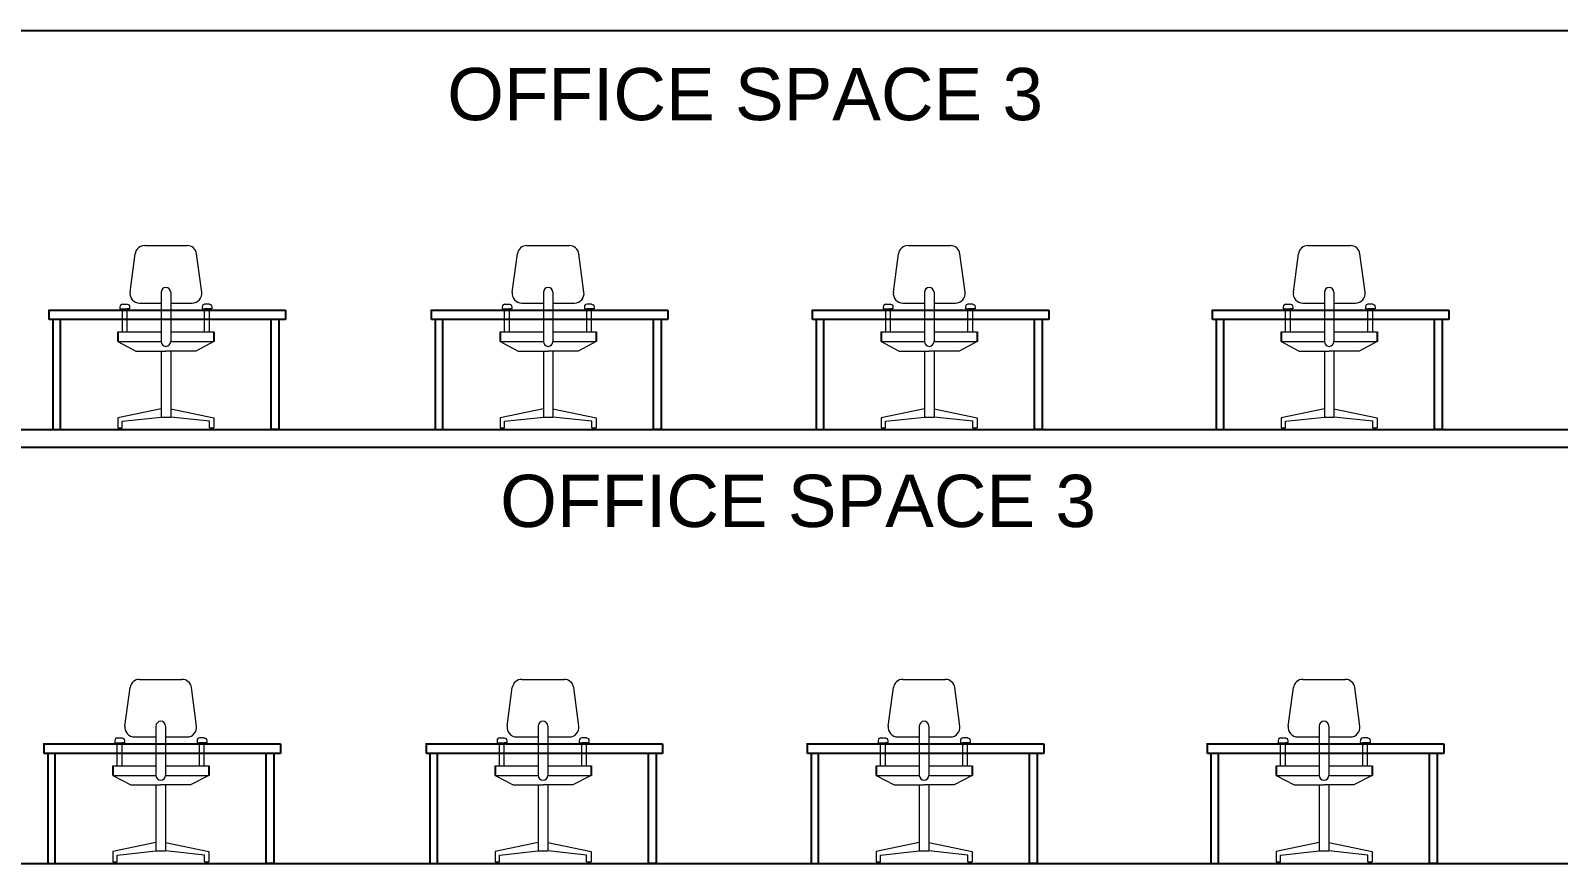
# Model space of a CAD drawing. Header units: millimetres. Extents: x 587797 to 2274247, y 1711 to 439204.
# Drawn here: x 929903 to 943112, y 285273 to 292473 of the extents above; entities that cross this region are included whole.
import ezdxf

# ---------------------------------------------------------------- set-up
doc = ezdxf.new("R2010")
doc.units = ezdxf.units.MM
doc.layers.add('finiture', color=7, linetype='Continuous', lineweight=20)
doc.styles.get("Standard").update_dxf_attribs({"font": 'arial.ttf'})

msp = doc.modelspace()

# ---------------------------------------------------------------- linework, layer by layer
for p, q in [((920785.96, 292472.571, 1025.827), (954555.96, 292472.571, 1025.827)), ((930110.284, 292472.571, 1025.827), (942723.724, 292472.571, 1025.827)), ((930057.139, 290055.093, 1025.827), (932106.827, 290055.093, 1025.827)), ((930064.609, 289973.338, 1025.827), (930064.609, 290055.093, 1025.827)), ((932106.827, 289973.338, 1025.827), (930064.609, 289973.338, 1025.827)), ((930094.936, 289973.338, 1025.827), (930094.936, 289022.571, 1025.827)), ((930160.921, 289022.571, 1025.827), (930160.921, 289973.338, 1025.827)), ((931983.987, 289022.571, 1025.827), (931983.987, 289973.338, 1025.827)), ((932049.972, 289973.338, 1025.827), (932049.972, 289022.571, 1025.827)), ((932106.827, 290055.093, 1025.827), (932106.827, 289973.338, 1025.827)), ((933362.006, 290055.093, 1025.827), (935411.694, 290055.093, 1025.827)), ((933369.476, 289973.338, 1025.827), (933369.476, 290055.093, 1025.827)), ((935411.694, 289973.338, 1025.827), (933369.476, 289973.338, 1025.827)), ((933399.803, 289973.338, 1025.827), (933399.803, 289022.571, 1025.827)), ((933465.788, 289022.571, 1025.827), (933465.788, 289973.338, 1025.827)), ((935288.854, 289022.571, 1025.827), (935288.854, 289973.338, 1025.827)), ((935354.839, 289973.338, 1025.827), (935354.839, 289022.571, 1025.827)), ((935411.694, 290055.093, 1025.827), (935411.694, 289973.338, 1025.827)), ((936656.617, 290055.093, 1025.827), (938706.305, 290055.093, 1025.827)), ((936664.087, 289973.338, 1025.827), (936664.087, 290055.093, 1025.827)), ((938706.305, 289973.338, 1025.827), (936664.087, 289973.338, 1025.827)), ((936694.414, 289973.338, 1025.827), (936694.414, 289022.571, 1025.827)), ((936760.399, 289022.571, 1025.827), (936760.399, 289973.338, 1025.827)), ((938583.465, 289022.571, 1025.827), (938583.465, 289973.338, 1025.827)), ((938649.45, 289973.338, 1025.827), (938649.45, 289022.571, 1025.827)), ((938706.305, 290055.093, 1025.827), (938706.305, 289973.338, 1025.827)), ((940114.482, 290055.093, 1025.827), (942164.171, 290055.093, 1025.827)), ((940121.952, 289973.338, 1025.827), (940121.952, 290055.093, 1025.827)), ((942164.171, 289973.338, 1025.827), (940121.952, 289973.338, 1025.827)), ((940152.28, 289973.338, 1025.827), (940152.28, 289022.571, 1025.827)), ((940218.265, 289022.571, 1025.827), (940218.265, 289973.338, 1025.827)), ((942041.33, 289022.571, 1025.827), (942041.33, 289973.338, 1025.827)), ((942107.316, 289973.338, 1025.827), (942107.316, 289022.571, 1025.827)), ((942164.171, 290055.093, 1025.827), (942164.171, 289973.338, 1025.827)), ((930657.453, 289867.098, 442.155), (930657.453, 289784.097, 442.155)), ((931487.455, 289867.098, 442.155), (931487.455, 289784.097, 442.155)), ((933962.32, 289867.098, 442.155), (933962.32, 289784.097, 442.155)), ((934792.322, 289867.098, 442.155), (934792.322, 289784.097, 442.155)), ((937256.931, 289867.098, 442.155), (937256.931, 289784.097, 442.155)), ((938086.933, 289867.098, 442.155), (938086.933, 289784.097, 442.155)), ((940714.797, 289867.098, 442.155), (940714.797, 289784.097, 442.155)), ((941544.798, 289867.098, 442.155), (941544.798, 289784.097, 442.155)), ((920785.96, 289022.571, 1025.827), (954555.96, 289022.571, 1025.827)), ((930094.936, 289022.571, 1025.827), (930094.936, 289022.571, 1025.827)), ((930094.936, 289022.571, 1025.827), (930160.921, 289022.571, 1025.827)), ((930160.921, 289022.571, 1025.827), (942858.376, 289022.571, 1025.827)), ((932049.972, 289022.571, 1025.827), (931983.987, 289022.571, 1025.827)), ((932049.972, 289022.571, 1025.827), (932049.972, 289022.571, 1025.827)), ((933399.803, 289022.571, 1025.827), (933399.803, 289022.571, 1025.827)), ((933399.803, 289022.571, 1025.827), (933465.788, 289022.571, 1025.827)), ((935354.839, 289022.571, 1025.827), (935288.854, 289022.571, 1025.827)), ((935354.839, 289022.571, 1025.827), (935354.839, 289022.571, 1025.827)), ((936694.414, 289022.571, 1025.827), (936694.414, 289022.571, 1025.827)), ((936694.414, 289022.571, 1025.827), (936760.399, 289022.571, 1025.827)), ((938649.45, 289022.571, 1025.827), (938583.465, 289022.571, 1025.827)), ((938649.45, 289022.571, 1025.827), (938649.45, 289022.571, 1025.827)), ((940152.28, 289022.571, 1025.827), (940152.28, 289022.571, 1025.827)), ((940152.28, 289022.571, 1025.827), (940218.265, 289022.571, 1025.827)), ((942107.316, 289022.571, 1025.827), (942041.33, 289022.571, 1025.827)), ((942107.316, 289022.571, 1025.827), (942107.316, 289022.571, 1025.827)), ((920785.96, 288872.571, 1025.827), (954555.96, 288872.571, 1025.827)), ((930244.936, 288872.571, 1025.827), (942858.376, 288872.571, 1025.827)), ((930012.838, 286305.093, 1025.827), (932062.527, 286305.093, 1025.827)), ((930020.308, 286223.338, 1025.827), (930020.308, 286305.093, 1025.827)), ((932062.527, 286305.093, 1025.827), (932062.527, 286223.338, 1025.827)), ((933317.705, 286305.093, 1025.827), (935367.394, 286305.093, 1025.827)), ((933325.175, 286223.338, 1025.827), (933325.175, 286305.093, 1025.827)), ((935367.394, 286305.093, 1025.827), (935367.394, 286223.338, 1025.827)), ((936612.317, 286305.093, 1025.827), (938662.005, 286305.093, 1025.827)), ((936619.787, 286223.338, 1025.827), (936619.787, 286305.093, 1025.827)), ((938662.005, 286305.093, 1025.827), (938662.005, 286223.338, 1025.827)), ((940070.182, 286305.093, 1025.827), (942119.87, 286305.093, 1025.827)), ((940077.652, 286223.338, 1025.827), (940077.652, 286305.093, 1025.827)), ((942119.87, 286305.093, 1025.827), (942119.87, 286223.338, 1025.827)), ((932062.527, 286223.338, 1025.827), (930020.308, 286223.338, 1025.827)), ((930050.636, 286223.338, 1025.827), (930050.636, 285272.571, 1025.827)), ((930116.621, 285272.571, 1025.827), (930116.621, 286223.338, 1025.827)), ((930613.153, 286117.098, 442.155), (930613.153, 286034.097, 442.155)), ((931443.154, 286117.098, 442.155), (931443.154, 286034.097, 442.155)), ((931939.686, 285272.571, 1025.827), (931939.686, 286223.338, 1025.827)), ((932005.672, 286223.338, 1025.827), (932005.672, 285272.571, 1025.827)), ((935367.394, 286223.338, 1025.827), (933325.175, 286223.338, 1025.827)), ((933355.503, 286223.338, 1025.827), (933355.503, 285272.571, 1025.827)), ((933421.488, 285272.571, 1025.827), (933421.488, 286223.338, 1025.827)), ((933918.02, 286117.098, 442.155), (933918.02, 286034.097, 442.155)), ((934748.021, 286117.098, 442.155), (934748.021, 286034.097, 442.155)), ((935244.553, 285272.571, 1025.827), (935244.553, 286223.338, 1025.827)), ((935310.539, 286223.338, 1025.827), (935310.539, 285272.571, 1025.827)), ((938662.005, 286223.338, 1025.827), (936619.787, 286223.338, 1025.827)), ((936650.114, 286223.338, 1025.827), (936650.114, 285272.571, 1025.827)), ((936716.099, 285272.571, 1025.827), (936716.099, 286223.338, 1025.827)), ((937212.631, 286117.098, 442.155), (937212.631, 286034.097, 442.155)), ((938042.632, 286117.098, 442.155), (938042.632, 286034.097, 442.155)), ((938539.165, 285272.571, 1025.827), (938539.165, 286223.338, 1025.827)), ((938605.15, 286223.338, 1025.827), (938605.15, 285272.571, 1025.827)), ((942119.87, 286223.338, 1025.827), (940077.652, 286223.338, 1025.827)), ((940107.979, 286223.338, 1025.827), (940107.979, 285272.571, 1025.827)), ((940173.964, 285272.571, 1025.827), (940173.964, 286223.338, 1025.827)), ((940670.497, 286117.098, 442.155), (940670.497, 286034.097, 442.155)), ((941500.498, 286117.098, 442.155), (941500.498, 286034.097, 442.155)), ((941997.03, 285272.571, 1025.827), (941997.03, 286223.338, 1025.827)), ((942063.015, 286223.338, 1025.827), (942063.015, 285272.571, 1025.827)), ((920785.96, 285272.571, 1025.827), (954785.96, 285272.571, 1025.827)), ((930050.636, 285272.571, 1025.827), (930050.636, 285272.571, 1025.827)), ((930050.636, 285272.571, 1025.827), (930116.621, 285272.571, 1025.827)), ((930116.621, 285272.571, 1025.827), (942814.076, 285272.571, 1025.827)), ((932005.672, 285272.571, 1025.827), (931939.686, 285272.571, 1025.827)), ((932005.672, 285272.571, 1025.827), (932005.672, 285272.571, 1025.827)), ((933355.503, 285272.571, 1025.827), (933355.503, 285272.571, 1025.827)), ((933355.503, 285272.571, 1025.827), (933421.488, 285272.571, 1025.827)), ((935310.539, 285272.571, 1025.827), (935244.553, 285272.571, 1025.827)), ((935310.539, 285272.571, 1025.827), (935310.539, 285272.571, 1025.827)), ((936650.114, 285272.571, 1025.827), (936650.114, 285272.571, 1025.827)), ((936650.114, 285272.571, 1025.827), (936716.099, 285272.571, 1025.827)), ((938605.15, 285272.571, 1025.827), (938539.165, 285272.571, 1025.827)), ((938605.15, 285272.571, 1025.827), (938605.15, 285272.571, 1025.827)), ((940107.979, 285272.571, 1025.827), (940107.979, 285272.571, 1025.827)), ((940107.979, 285272.571, 1025.827), (940173.964, 285272.571, 1025.827)), ((942063.015, 285272.571, 1025.827), (941997.03, 285272.571, 1025.827)), ((942063.015, 285272.571, 1025.827), (942063.015, 285272.571, 1025.827))]:
    msp.add_line(p, q)
at = {"layer": 'finiture', "linetype": 'Continuous'}
for p, q in [((930889.188, 290614.099, 442.155), (931255.719, 290614.099, 442.155)), ((934194.056, 290614.099, 442.155), (934560.586, 290614.099, 442.155)), ((937488.667, 290614.099, 442.155), (937855.197, 290614.099, 442.155)), ((940946.532, 290614.099, 442.155), (941313.063, 290614.099, 442.155)), ((930762.563, 290210.09, 442.155), (930806.919, 290542.09, 442.155)), ((931382.345, 290210.09, 442.155), (931337.988, 290542.09, 442.155)), ((934067.43, 290210.09, 442.155), (934111.786, 290542.09, 442.155)), ((934687.212, 290210.09, 442.155), (934642.855, 290542.09, 442.155)), ((937362.041, 290210.09, 442.155), (937406.398, 290542.09, 442.155)), ((937981.823, 290210.09, 442.155), (937937.467, 290542.09, 442.155)), ((940819.907, 290210.09, 442.155), (940864.263, 290542.09, 442.155)), ((941439.689, 290210.09, 442.155), (941395.332, 290542.09, 442.155)), ((931030.954, 290210.09, 442.155), (931030.954, 289784.097, 442.155)), ((931113.954, 290210.09, 442.155), (931113.954, 289784.097, 442.155)), ((934335.821, 290210.09, 442.155), (934335.821, 289784.097, 442.155)), ((934418.821, 290210.09, 442.155), (934418.821, 289784.097, 442.155)), ((937630.432, 290210.09, 442.155), (937630.432, 289784.097, 442.155)), ((937713.432, 290210.09, 442.155), (937713.432, 289784.097, 442.155)), ((941088.298, 290210.09, 442.155), (941088.298, 289784.097, 442.155)), ((941171.298, 290210.09, 442.155), (941171.298, 289784.097, 442.155)), ((930696.21, 290107.339, 442.155), (930737.71, 290107.339, 442.155)), ((930844.832, 290116.098, 442.155), (931030.954, 290116.098, 442.155)), ((931113.954, 290116.098, 442.155), (931300.076, 290116.098, 442.155)), ((931448.698, 290107.339, 442.155), (931407.198, 290107.339, 442.155)), ((934001.077, 290107.339, 442.155), (934042.577, 290107.339, 442.155)), ((934149.699, 290116.098, 442.155), (934335.821, 290116.098, 442.155)), ((934418.821, 290116.098, 442.155), (934604.943, 290116.098, 442.155)), ((934753.565, 290107.339, 442.155), (934712.065, 290107.339, 442.155)), ((937295.688, 290107.339, 442.155), (937337.188, 290107.339, 442.155)), ((937444.31, 290116.098, 442.155), (937630.432, 290116.098, 442.155)), ((937713.432, 290116.098, 442.155), (937899.554, 290116.098, 442.155)), ((938048.176, 290107.339, 442.155), (938006.676, 290107.339, 442.155)), ((940753.553, 290107.339, 442.155), (940795.053, 290107.339, 442.155)), ((940902.176, 290116.098, 442.155), (941088.298, 290116.098, 442.155)), ((941171.298, 290116.098, 442.155), (941357.419, 290116.098, 442.155)), ((941506.042, 290107.339, 442.155), (941464.542, 290107.339, 442.155)), ((930675.233, 290065.838, 442.155), (930737.71, 290065.838, 442.155)), ((930696.21, 289867.098, 442.155), (930696.21, 290065.838, 442.155)), ((930737.71, 289867.098, 442.155), (930737.71, 290065.838, 442.155)), ((930758.687, 290065.838, 442.155), (930737.71, 290065.838, 442.155)), ((931386.221, 290065.838, 442.155), (931407.198, 290065.838, 442.155)), ((931469.675, 290065.838, 442.155), (931407.198, 290065.838, 442.155)), ((931407.198, 289867.098, 442.155), (931407.198, 290065.838, 442.155)), ((931448.698, 289867.098, 442.155), (931448.698, 290065.838, 442.155)), ((933980.1, 290065.838, 442.155), (934042.577, 290065.838, 442.155)), ((934001.077, 289867.098, 442.155), (934001.077, 290065.838, 442.155)), ((934042.577, 289867.098, 442.155), (934042.577, 290065.838, 442.155)), ((934063.554, 290065.838, 442.155), (934042.577, 290065.838, 442.155)), ((934691.088, 290065.838, 442.155), (934712.065, 290065.838, 442.155)), ((934774.542, 290065.838, 442.155), (934712.065, 290065.838, 442.155)), ((934712.065, 289867.098, 442.155), (934712.065, 290065.838, 442.155)), ((934753.565, 289867.098, 442.155), (934753.565, 290065.838, 442.155)), ((937274.711, 290065.838, 442.155), (937337.188, 290065.838, 442.155)), ((937295.688, 289867.098, 442.155), (937295.688, 290065.838, 442.155)), ((937337.188, 289867.098, 442.155), (937337.188, 290065.838, 442.155)), ((937358.165, 290065.838, 442.155), (937337.188, 290065.838, 442.155)), ((937985.699, 290065.838, 442.155), (938006.676, 290065.838, 442.155)), ((938069.153, 290065.838, 442.155), (938006.676, 290065.838, 442.155)), ((938006.676, 289867.098, 442.155), (938006.676, 290065.838, 442.155)), ((938048.176, 289867.098, 442.155), (938048.176, 290065.838, 442.155)), ((940732.577, 290065.838, 442.155), (940795.053, 290065.838, 442.155)), ((940753.553, 289867.098, 442.155), (940753.553, 290065.838, 442.155)), ((940795.053, 289867.098, 442.155), (940795.053, 290065.838, 442.155)), ((940816.03, 290065.838, 442.155), (940795.053, 290065.838, 442.155)), ((941443.565, 290065.838, 442.155), (941464.542, 290065.838, 442.155)), ((941527.019, 290065.838, 442.155), (941464.542, 290065.838, 442.155)), ((941464.542, 289867.098, 442.155), (941464.542, 290065.838, 442.155)), ((941506.042, 289867.098, 442.155), (941506.042, 290065.838, 442.155)), ((930657.453, 289867.098, 442.155), (931030.954, 289867.098, 442.155)), ((931113.954, 289867.098, 442.155), (931487.455, 289867.098, 442.155)), ((933962.32, 289867.098, 442.155), (934335.821, 289867.098, 442.155)), ((934418.821, 289867.098, 442.155), (934792.322, 289867.098, 442.155)), ((937256.931, 289867.098, 442.155), (937630.432, 289867.098, 442.155)), ((937713.432, 289867.098, 442.155), (938086.933, 289867.098, 442.155)), ((940714.797, 289867.098, 442.155), (941088.298, 289867.098, 442.155)), ((941171.298, 289867.098, 442.155), (941544.798, 289867.098, 442.155)), ((930657.453, 289784.097, 442.155), (930813.871, 289701.666, 442.155)), ((930657.453, 289784.097, 442.155), (931030.954, 289784.097, 442.155)), ((930813.871, 289701.666, 442.155), (931072.454, 289701.666, 442.155)), ((931030.954, 289701.666, 442.155), (931030.954, 289131.77, 442.155)), ((931331.036, 289701.666, 442.155), (931072.454, 289701.666, 442.155)), ((931113.954, 289784.097, 442.155), (931487.455, 289784.097, 442.155)), ((931113.954, 289701.666, 442.155), (931113.954, 289131.77, 442.155)), ((931487.455, 289784.097, 442.155), (931331.036, 289701.666, 442.155)), ((933962.32, 289784.097, 442.155), (934118.738, 289701.666, 442.155)), ((933962.32, 289784.097, 442.155), (934335.821, 289784.097, 442.155)), ((934118.738, 289701.666, 442.155), (934377.321, 289701.666, 442.155)), ((934335.821, 289701.666, 442.155), (934335.821, 289131.77, 442.155)), ((934635.903, 289701.666, 442.155), (934377.321, 289701.666, 442.155)), ((934418.821, 289784.097, 442.155), (934792.322, 289784.097, 442.155)), ((934418.821, 289701.666, 442.155), (934418.821, 289131.77, 442.155)), ((934792.322, 289784.097, 442.155), (934635.903, 289701.666, 442.155)), ((937256.931, 289784.097, 442.155), (937413.35, 289701.666, 442.155)), ((937256.931, 289784.097, 442.155), (937630.432, 289784.097, 442.155)), ((937413.35, 289701.666, 442.155), (937671.932, 289701.666, 442.155)), ((937630.432, 289701.666, 442.155), (937630.432, 289131.77, 442.155)), ((937930.515, 289701.666, 442.155), (937671.932, 289701.666, 442.155)), ((937713.432, 289784.097, 442.155), (938086.933, 289784.097, 442.155)), ((937713.432, 289701.666, 442.155), (937713.432, 289131.77, 442.155)), ((938086.933, 289784.097, 442.155), (937930.515, 289701.666, 442.155)), ((940714.797, 289784.097, 442.155), (940871.215, 289701.666, 442.155)), ((940714.797, 289784.097, 442.155), (941088.298, 289784.097, 442.155)), ((940871.215, 289701.666, 442.155), (941129.798, 289701.666, 442.155)), ((941088.298, 289701.666, 442.155), (941088.298, 289131.77, 442.155)), ((941388.38, 289701.666, 442.155), (941129.798, 289701.666, 442.155)), ((941171.298, 289784.097, 442.155), (941544.798, 289784.097, 442.155)), ((941171.298, 289701.666, 442.155), (941171.298, 289131.77, 442.155)), ((941544.798, 289784.097, 442.155), (941388.38, 289701.666, 442.155)), ((931030.954, 289203.44, 442.155), (930657.453, 289125.255, 442.155)), ((931113.954, 289203.44, 442.155), (931487.455, 289125.255, 442.155)), ((934335.821, 289203.44, 442.155), (933962.32, 289125.255, 442.155)), ((934418.821, 289203.44, 442.155), (934792.322, 289125.255, 442.155)), ((937630.432, 289203.44, 442.155), (937256.931, 289125.255, 442.155)), ((937713.432, 289203.44, 442.155), (938086.933, 289125.255, 442.155)), ((941088.298, 289203.44, 442.155), (940714.797, 289125.255, 442.155)), ((941171.298, 289203.44, 442.155), (941544.798, 289125.255, 442.155)), ((930657.453, 289125.255, 442.155), (930657.453, 289037.096, 442.155)), ((930657.453, 289037.096, 442.155), (930695.406, 289037.096, 442.155)), ((930695.406, 289094.85, 442.155), (931030.954, 289131.77, 442.155)), ((930695.406, 289037.096, 442.155), (930695.406, 289094.85, 442.155)), ((931030.954, 289131.77, 442.155), (931113.954, 289131.77, 442.155)), ((931449.502, 289094.85, 442.155), (931113.954, 289131.77, 442.155)), ((931449.502, 289037.096, 442.155), (931449.502, 289094.85, 442.155)), ((931449.502, 289037.096, 442.155), (931487.455, 289037.096, 442.155)), ((931487.455, 289125.255, 442.155), (931487.455, 289037.096, 442.155)), ((933962.32, 289125.255, 442.155), (933962.32, 289037.096, 442.155)), ((933962.32, 289037.096, 442.155), (934000.273, 289037.096, 442.155)), ((934000.273, 289094.85, 442.155), (934335.821, 289131.77, 442.155)), ((934000.273, 289037.096, 442.155), (934000.273, 289094.85, 442.155)), ((934335.821, 289131.77, 442.155), (934418.821, 289131.77, 442.155)), ((934754.369, 289094.85, 442.155), (934418.821, 289131.77, 442.155)), ((934754.369, 289037.096, 442.155), (934754.369, 289094.85, 442.155)), ((934754.369, 289037.096, 442.155), (934792.322, 289037.096, 442.155)), ((934792.322, 289125.255, 442.155), (934792.322, 289037.096, 442.155)), ((937256.931, 289125.255, 442.155), (937256.931, 289037.096, 442.155)), ((937256.931, 289037.096, 442.155), (937294.884, 289037.096, 442.155)), ((937294.884, 289094.85, 442.155), (937630.432, 289131.77, 442.155)), ((937294.884, 289037.096, 442.155), (937294.884, 289094.85, 442.155)), ((937630.432, 289131.77, 442.155), (937713.432, 289131.77, 442.155)), ((938048.98, 289094.85, 442.155), (937713.432, 289131.77, 442.155)), ((938048.98, 289037.096, 442.155), (938048.98, 289094.85, 442.155)), ((938048.98, 289037.096, 442.155), (938086.933, 289037.096, 442.155)), ((938086.933, 289125.255, 442.155), (938086.933, 289037.096, 442.155)), ((940714.797, 289125.255, 442.155), (940714.797, 289037.096, 442.155)), ((940714.797, 289037.096, 442.155), (940752.749, 289037.096, 442.155)), ((940752.749, 289094.85, 442.155), (941088.298, 289131.77, 442.155)), ((940752.749, 289037.096, 442.155), (940752.749, 289094.85, 442.155)), ((941088.298, 289131.77, 442.155), (941171.298, 289131.77, 442.155)), ((941506.846, 289094.85, 442.155), (941171.298, 289131.77, 442.155)), ((941506.846, 289037.096, 442.155), (941506.846, 289094.85, 442.155)), ((941506.846, 289037.096, 442.155), (941544.798, 289037.096, 442.155)), ((941544.798, 289125.255, 442.155), (941544.798, 289037.096, 442.155)), ((930718.263, 286460.09, 442.155), (930762.619, 286792.09, 442.155)), ((930844.888, 286864.099, 442.155), (931211.419, 286864.099, 442.155)), ((931338.045, 286460.09, 442.155), (931293.688, 286792.09, 442.155)), ((934023.13, 286460.09, 442.155), (934067.486, 286792.09, 442.155)), ((934149.755, 286864.099, 442.155), (934516.286, 286864.099, 442.155)), ((934642.912, 286460.09, 442.155), (934598.555, 286792.09, 442.155)), ((937317.741, 286460.09, 442.155), (937362.097, 286792.09, 442.155)), ((937444.366, 286864.099, 442.155), (937810.897, 286864.099, 442.155)), ((937937.523, 286460.09, 442.155), (937893.166, 286792.09, 442.155)), ((940775.606, 286460.09, 442.155), (940819.963, 286792.09, 442.155)), ((940902.232, 286864.099, 442.155), (941268.763, 286864.099, 442.155)), ((941395.388, 286460.09, 442.155), (941351.032, 286792.09, 442.155)), ((930986.653, 286460.09, 442.155), (930986.653, 286034.097, 442.155)), ((931069.654, 286460.09, 442.155), (931069.654, 286034.097, 442.155)), ((934291.521, 286460.09, 442.155), (934291.521, 286034.097, 442.155)), ((934374.521, 286460.09, 442.155), (934374.521, 286034.097, 442.155)), ((937586.132, 286460.09, 442.155), (937586.132, 286034.097, 442.155)), ((937669.132, 286460.09, 442.155), (937669.132, 286034.097, 442.155)), ((941043.997, 286460.09, 442.155), (941043.997, 286034.097, 442.155)), ((941126.997, 286460.09, 442.155), (941126.997, 286034.097, 442.155)), ((930630.933, 286315.838, 442.155), (930693.409, 286315.838, 442.155)), ((930651.909, 286357.339, 442.155), (930693.409, 286357.339, 442.155)), ((930651.909, 286117.098, 442.155), (930651.909, 286315.838, 442.155)), ((930693.409, 286117.098, 442.155), (930693.409, 286315.838, 442.155)), ((930714.386, 286315.838, 442.155), (930693.409, 286315.838, 442.155)), ((930800.532, 286366.098, 442.155), (930986.653, 286366.098, 442.155)), ((931069.654, 286366.098, 442.155), (931255.775, 286366.098, 442.155)), ((931341.921, 286315.838, 442.155), (931362.898, 286315.838, 442.155)), ((931404.398, 286357.339, 442.155), (931362.898, 286357.339, 442.155)), ((931425.375, 286315.838, 442.155), (931362.898, 286315.838, 442.155)), ((931362.898, 286117.098, 442.155), (931362.898, 286315.838, 442.155)), ((931404.398, 286117.098, 442.155), (931404.398, 286315.838, 442.155)), ((933935.8, 286315.838, 442.155), (933998.276, 286315.838, 442.155)), ((933956.776, 286357.339, 442.155), (933998.276, 286357.339, 442.155)), ((933956.776, 286117.098, 442.155), (933956.776, 286315.838, 442.155)), ((933998.276, 286117.098, 442.155), (933998.276, 286315.838, 442.155)), ((934019.253, 286315.838, 442.155), (933998.276, 286315.838, 442.155)), ((934105.399, 286366.098, 442.155), (934291.521, 286366.098, 442.155)), ((934374.521, 286366.098, 442.155), (934560.642, 286366.098, 442.155)), ((934646.788, 286315.838, 442.155), (934667.765, 286315.838, 442.155)), ((934709.265, 286357.339, 442.155), (934667.765, 286357.339, 442.155)), ((934730.242, 286315.838, 442.155), (934667.765, 286315.838, 442.155)), ((934667.765, 286117.098, 442.155), (934667.765, 286315.838, 442.155)), ((934709.265, 286117.098, 442.155), (934709.265, 286315.838, 442.155)), ((937230.411, 286315.838, 442.155), (937292.888, 286315.838, 442.155)), ((937251.387, 286357.339, 442.155), (937292.888, 286357.339, 442.155)), ((937251.387, 286117.098, 442.155), (937251.387, 286315.838, 442.155)), ((937292.888, 286117.098, 442.155), (937292.888, 286315.838, 442.155)), ((937313.864, 286315.838, 442.155), (937292.888, 286315.838, 442.155)), ((937400.01, 286366.098, 442.155), (937586.132, 286366.098, 442.155)), ((937669.132, 286366.098, 442.155), (937855.254, 286366.098, 442.155)), ((937941.399, 286315.838, 442.155), (937962.376, 286315.838, 442.155)), ((938003.876, 286357.339, 442.155), (937962.376, 286357.339, 442.155)), ((938024.853, 286315.838, 442.155), (937962.376, 286315.838, 442.155)), ((937962.376, 286117.098, 442.155), (937962.376, 286315.838, 442.155)), ((938003.876, 286117.098, 442.155), (938003.876, 286315.838, 442.155)), ((940688.276, 286315.838, 442.155), (940750.753, 286315.838, 442.155)), ((940709.253, 286357.339, 442.155), (940750.753, 286357.339, 442.155)), ((940709.253, 286117.098, 442.155), (940709.253, 286315.838, 442.155)), ((940750.753, 286117.098, 442.155), (940750.753, 286315.838, 442.155)), ((940771.73, 286315.838, 442.155), (940750.753, 286315.838, 442.155)), ((940857.875, 286366.098, 442.155), (941043.997, 286366.098, 442.155)), ((941126.997, 286366.098, 442.155), (941313.119, 286366.098, 442.155)), ((941399.265, 286315.838, 442.155), (941420.241, 286315.838, 442.155)), ((941461.741, 286357.339, 442.155), (941420.241, 286357.339, 442.155)), ((941482.718, 286315.838, 442.155), (941420.241, 286315.838, 442.155)), ((941420.241, 286117.098, 442.155), (941420.241, 286315.838, 442.155)), ((941461.741, 286117.098, 442.155), (941461.741, 286315.838, 442.155)), ((930613.153, 286117.098, 442.155), (930986.653, 286117.098, 442.155)), ((931069.654, 286117.098, 442.155), (931443.154, 286117.098, 442.155)), ((933918.02, 286117.098, 442.155), (934291.521, 286117.098, 442.155)), ((934374.521, 286117.098, 442.155), (934748.021, 286117.098, 442.155)), ((937212.631, 286117.098, 442.155), (937586.132, 286117.098, 442.155)), ((937669.132, 286117.098, 442.155), (938042.632, 286117.098, 442.155)), ((940670.497, 286117.098, 442.155), (941043.997, 286117.098, 442.155)), ((941126.997, 286117.098, 442.155), (941500.498, 286117.098, 442.155)), ((930613.153, 286034.097, 442.155), (930769.571, 285951.666, 442.155)), ((930613.153, 286034.097, 442.155), (930986.653, 286034.097, 442.155)), ((931069.654, 286034.097, 442.155), (931443.154, 286034.097, 442.155)), ((931443.154, 286034.097, 442.155), (931286.736, 285951.666, 442.155)), ((933918.02, 286034.097, 442.155), (934074.438, 285951.666, 442.155)), ((933918.02, 286034.097, 442.155), (934291.521, 286034.097, 442.155)), ((934374.521, 286034.097, 442.155), (934748.021, 286034.097, 442.155)), ((934748.021, 286034.097, 442.155), (934591.603, 285951.666, 442.155)), ((937212.631, 286034.097, 442.155), (937369.049, 285951.666, 442.155)), ((937212.631, 286034.097, 442.155), (937586.132, 286034.097, 442.155)), ((937669.132, 286034.097, 442.155), (938042.632, 286034.097, 442.155)), ((938042.632, 286034.097, 442.155), (937886.214, 285951.666, 442.155)), ((940670.497, 286034.097, 442.155), (940826.915, 285951.666, 442.155)), ((940670.497, 286034.097, 442.155), (941043.997, 286034.097, 442.155)), ((941126.997, 286034.097, 442.155), (941500.498, 286034.097, 442.155)), ((941500.498, 286034.097, 442.155), (941344.08, 285951.666, 442.155)), ((930769.571, 285951.666, 442.155), (931028.154, 285951.666, 442.155)), ((930986.653, 285951.666, 442.155), (930986.653, 285381.77, 442.155)), ((931286.736, 285951.666, 442.155), (931028.154, 285951.666, 442.155)), ((931069.654, 285951.666, 442.155), (931069.654, 285381.77, 442.155)), ((934074.438, 285951.666, 442.155), (934333.021, 285951.666, 442.155)), ((934291.521, 285951.666, 442.155), (934291.521, 285381.77, 442.155)), ((934591.603, 285951.666, 442.155), (934333.021, 285951.666, 442.155)), ((934374.521, 285951.666, 442.155), (934374.521, 285381.77, 442.155)), ((937369.049, 285951.666, 442.155), (937627.632, 285951.666, 442.155)), ((937586.132, 285951.666, 442.155), (937586.132, 285381.77, 442.155)), ((937886.214, 285951.666, 442.155), (937627.632, 285951.666, 442.155)), ((937669.132, 285951.666, 442.155), (937669.132, 285381.77, 442.155)), ((940826.915, 285951.666, 442.155), (941085.497, 285951.666, 442.155)), ((941043.997, 285951.666, 442.155), (941043.997, 285381.77, 442.155)), ((941344.08, 285951.666, 442.155), (941085.497, 285951.666, 442.155)), ((941126.997, 285951.666, 442.155), (941126.997, 285381.77, 442.155)), ((930986.653, 285453.44, 442.155), (930613.153, 285375.255, 442.155)), ((931069.654, 285453.44, 442.155), (931443.154, 285375.255, 442.155)), ((934291.521, 285453.44, 442.155), (933918.02, 285375.255, 442.155)), ((934374.521, 285453.44, 442.155), (934748.021, 285375.255, 442.155)), ((937586.132, 285453.44, 442.155), (937212.631, 285375.255, 442.155)), ((937669.132, 285453.44, 442.155), (938042.632, 285375.255, 442.155)), ((941043.997, 285453.44, 442.155), (940670.497, 285375.255, 442.155)), ((941126.997, 285453.44, 442.155), (941500.498, 285375.255, 442.155)), ((930613.153, 285375.255, 442.155), (930613.153, 285287.096, 442.155)), ((930651.105, 285344.85, 442.155), (930986.653, 285381.77, 442.155)), ((930651.105, 285287.096, 442.155), (930651.105, 285344.85, 442.155)), ((930986.653, 285381.77, 442.155), (931069.654, 285381.77, 442.155)), ((931405.202, 285344.85, 442.155), (931069.654, 285381.77, 442.155)), ((931405.202, 285287.096, 442.155), (931405.202, 285344.85, 442.155)), ((931443.154, 285375.255, 442.155), (931443.154, 285287.096, 442.155)), ((933918.02, 285375.255, 442.155), (933918.02, 285287.096, 442.155)), ((933955.972, 285344.85, 442.155), (934291.521, 285381.77, 442.155)), ((933955.972, 285287.096, 442.155), (933955.972, 285344.85, 442.155)), ((934291.521, 285381.77, 442.155), (934374.521, 285381.77, 442.155)), ((934710.069, 285344.85, 442.155), (934374.521, 285381.77, 442.155)), ((934710.069, 285287.096, 442.155), (934710.069, 285344.85, 442.155)), ((934748.021, 285375.255, 442.155), (934748.021, 285287.096, 442.155)), ((937212.631, 285375.255, 442.155), (937212.631, 285287.096, 442.155)), ((937250.584, 285344.85, 442.155), (937586.132, 285381.77, 442.155)), ((937250.584, 285287.096, 442.155), (937250.584, 285344.85, 442.155)), ((937586.132, 285381.77, 442.155), (937669.132, 285381.77, 442.155)), ((938004.68, 285344.85, 442.155), (937669.132, 285381.77, 442.155)), ((938004.68, 285287.096, 442.155), (938004.68, 285344.85, 442.155)), ((938042.632, 285375.255, 442.155), (938042.632, 285287.096, 442.155)), ((940670.497, 285375.255, 442.155), (940670.497, 285287.096, 442.155)), ((940708.449, 285344.85, 442.155), (941043.997, 285381.77, 442.155)), ((940708.449, 285287.096, 442.155), (940708.449, 285344.85, 442.155)), ((941043.997, 285381.77, 442.155), (941126.997, 285381.77, 442.155)), ((941462.545, 285344.85, 442.155), (941126.997, 285381.77, 442.155)), ((941462.545, 285287.096, 442.155), (941462.545, 285344.85, 442.155)), ((941500.498, 285375.255, 442.155), (941500.498, 285287.096, 442.155)), ((930613.153, 285287.096, 442.155), (930651.105, 285287.096, 442.155)), ((931405.202, 285287.096, 442.155), (931443.154, 285287.096, 442.155)), ((933918.02, 285287.096, 442.155), (933955.972, 285287.096, 442.155)), ((934710.069, 285287.096, 442.155), (934748.021, 285287.096, 442.155)), ((937212.631, 285287.096, 442.155), (937250.584, 285287.096, 442.155)), ((938004.68, 285287.096, 442.155), (938042.632, 285287.096, 442.155)), ((940670.497, 285287.096, 442.155), (940708.449, 285287.096, 442.155)), ((941462.545, 285287.096, 442.155), (941500.498, 285287.096, 442.155))]:
    msp.add_line(p, q, dxfattribs=at)
for centre, radius, start, end in [((930889.188, 290531.099, 442.155), 83, 90, 172.3901404), ((931255.719, 290531.099, 442.155), 83, 7.6098596, 90), ((934194.056, 290531.099, 442.155), 83, 90, 172.3901404), ((934560.586, 290531.099, 442.155), 83, 7.6098596, 90), ((937488.667, 290531.099, 442.155), 83, 90, 172.3901404), ((937855.197, 290531.099, 442.155), 83, 7.6098596, 90), ((940946.532, 290531.099, 442.155), 83, 90, 172.3901404), ((941313.063, 290531.099, 442.155), 83, 7.6098596, 90), ((930844.832, 290199.098, 442.155), 83, 172.3901404, 270), ((931072.454, 290210.09, 442.155), 41.5, 0, 180), ((931300.076, 290199.098, 442.155), 83, 270, 7.6098596), ((934149.699, 290199.098, 442.155), 83, 172.3901404, 270), ((934377.321, 290210.09, 442.155), 41.5, 0, 180), ((934604.943, 290199.098, 442.155), 83, 270, 7.6098596), ((937444.31, 290199.098, 442.155), 83, 172.3901404, 270), ((937671.932, 290210.09, 442.155), 41.5, 0, 180), ((937899.554, 290199.098, 442.155), 83, 270, 7.6098596), ((940902.176, 290199.098, 442.155), 83, 172.3901404, 270), ((941129.798, 290210.09, 442.155), 41.5, 0, 180), ((941357.419, 290199.098, 442.155), 83, 270, 7.6098596), ((931072.454, 289784.097, 442.155), 41.5, 180, 0), ((934377.321, 289784.097, 442.155), 41.5, 180, 0), ((937671.932, 289784.097, 442.155), 41.5, 180, 0), ((941129.798, 289784.097, 442.155), 41.5, 180, 0), ((930844.888, 286781.099, 442.155), 83, 90, 172.3901404), ((931211.419, 286781.099, 442.155), 83, 7.6098596, 90), ((934149.755, 286781.099, 442.155), 83, 90, 172.3901404), ((934516.286, 286781.099, 442.155), 83, 7.6098596, 90), ((937444.366, 286781.099, 442.155), 83, 90, 172.3901404), ((937810.897, 286781.099, 442.155), 83, 7.6098596, 90), ((940902.232, 286781.099, 442.155), 83, 90, 172.3901404), ((941268.763, 286781.099, 442.155), 83, 7.6098596, 90), ((930800.532, 286449.098, 442.155), 83, 172.3901404, 270), ((931028.154, 286460.09, 442.155), 41.5, 0, 180), ((931255.775, 286449.098, 442.155), 83, 270, 7.6098596), ((934105.399, 286449.098, 442.155), 83, 172.3901404, 270), ((934333.021, 286460.09, 442.155), 41.5, 0, 180), ((934560.642, 286449.098, 442.155), 83, 270, 7.6098596), ((937400.01, 286449.098, 442.155), 83, 172.3901404, 270), ((937627.632, 286460.09, 442.155), 41.5, 0, 180), ((937855.254, 286449.098, 442.155), 83, 270, 7.6098596), ((940857.875, 286449.098, 442.155), 83, 172.3901404, 270), ((941085.497, 286460.09, 442.155), 41.5, 0, 180), ((941313.119, 286449.098, 442.155), 83, 270, 7.6098596), ((931028.154, 286034.097, 442.155), 41.5, 180, 0), ((934333.021, 286034.097, 442.155), 41.5, 180, 0), ((937627.632, 286034.097, 442.155), 41.5, 180, 0), ((941085.497, 286034.097, 442.155), 41.5, 180, 0)]:
    msp.add_arc(centre, radius, start, end, dxfattribs=at)
for points in [[(930696.21, 290107.339, 442.155), (930682.313, 290101.898, 442.155), (930675.233, 290082.701, 442.155), (930675.233, 290065.838, 442.155)], [(930737.71, 290107.339, 442.155), (930751.606, 290101.898, 442.155), (930758.687, 290082.701, 442.155), (930758.687, 290065.838, 442.155)], [(931407.198, 290107.339, 442.155), (931393.302, 290101.898, 442.155), (931386.221, 290082.701, 442.155), (931386.221, 290065.838, 442.155)], [(931448.698, 290107.339, 442.155), (931462.595, 290101.898, 442.155), (931469.675, 290082.701, 442.155), (931469.675, 290065.838, 442.155)], [(934001.077, 290107.339, 442.155), (933987.18, 290101.898, 442.155), (933980.1, 290082.701, 442.155), (933980.1, 290065.838, 442.155)], [(934042.577, 290107.339, 442.155), (934056.473, 290101.898, 442.155), (934063.554, 290082.701, 442.155), (934063.554, 290065.838, 442.155)], [(934712.065, 290107.339, 442.155), (934698.169, 290101.898, 442.155), (934691.088, 290082.701, 442.155), (934691.088, 290065.838, 442.155)], [(934753.565, 290107.339, 442.155), (934767.462, 290101.898, 442.155), (934774.542, 290082.701, 442.155), (934774.542, 290065.838, 442.155)], [(937295.688, 290107.339, 442.155), (937281.791, 290101.898, 442.155), (937274.711, 290082.701, 442.155), (937274.711, 290065.838, 442.155)], [(937337.188, 290107.339, 442.155), (937351.084, 290101.898, 442.155), (937358.165, 290082.701, 442.155), (937358.165, 290065.838, 442.155)], [(938006.676, 290107.339, 442.155), (937992.78, 290101.898, 442.155), (937985.699, 290082.701, 442.155), (937985.699, 290065.838, 442.155)], [(938048.176, 290107.339, 442.155), (938062.073, 290101.898, 442.155), (938069.153, 290082.701, 442.155), (938069.153, 290065.838, 442.155)], [(940753.553, 290107.339, 442.155), (940739.657, 290101.898, 442.155), (940732.577, 290082.701, 442.155), (940732.577, 290065.838, 442.155)], [(940795.053, 290107.339, 442.155), (940808.95, 290101.898, 442.155), (940816.03, 290082.701, 442.155), (940816.03, 290065.838, 442.155)], [(941464.542, 290107.339, 442.155), (941450.645, 290101.898, 442.155), (941443.565, 290082.701, 442.155), (941443.565, 290065.838, 442.155)], [(941506.042, 290107.339, 442.155), (941519.938, 290101.898, 442.155), (941527.019, 290082.701, 442.155), (941527.019, 290065.838, 442.155)], [(930651.909, 286357.339, 442.155), (930638.013, 286351.898, 442.155), (930630.933, 286332.701, 442.155), (930630.933, 286315.838, 442.155)], [(930693.409, 286357.339, 442.155), (930707.306, 286351.898, 442.155), (930714.386, 286332.701, 442.155), (930714.386, 286315.838, 442.155)], [(931362.898, 286357.339, 442.155), (931349.001, 286351.898, 442.155), (931341.921, 286332.701, 442.155), (931341.921, 286315.838, 442.155)], [(931404.398, 286357.339, 442.155), (931418.294, 286351.898, 442.155), (931425.375, 286332.701, 442.155), (931425.375, 286315.838, 442.155)], [(933956.776, 286357.339, 442.155), (933942.88, 286351.898, 442.155), (933935.8, 286332.701, 442.155), (933935.8, 286315.838, 442.155)], [(933998.276, 286357.339, 442.155), (934012.173, 286351.898, 442.155), (934019.253, 286332.701, 442.155), (934019.253, 286315.838, 442.155)], [(934667.765, 286357.339, 442.155), (934653.868, 286351.898, 442.155), (934646.788, 286332.701, 442.155), (934646.788, 286315.838, 442.155)], [(934709.265, 286357.339, 442.155), (934723.161, 286351.898, 442.155), (934730.242, 286332.701, 442.155), (934730.242, 286315.838, 442.155)], [(937251.387, 286357.339, 442.155), (937237.491, 286351.898, 442.155), (937230.411, 286332.701, 442.155), (937230.411, 286315.838, 442.155)], [(937292.888, 286357.339, 442.155), (937306.784, 286351.898, 442.155), (937313.864, 286332.701, 442.155), (937313.864, 286315.838, 442.155)], [(937962.376, 286357.339, 442.155), (937948.479, 286351.898, 442.155), (937941.399, 286332.701, 442.155), (937941.399, 286315.838, 442.155)], [(938003.876, 286357.339, 442.155), (938017.772, 286351.898, 442.155), (938024.853, 286332.701, 442.155), (938024.853, 286315.838, 442.155)], [(940709.253, 286357.339, 442.155), (940695.357, 286351.898, 442.155), (940688.276, 286332.701, 442.155), (940688.276, 286315.838, 442.155)], [(940750.753, 286357.339, 442.155), (940764.649, 286351.898, 442.155), (940771.73, 286332.701, 442.155), (940771.73, 286315.838, 442.155)], [(941420.241, 286357.339, 442.155), (941406.345, 286351.898, 442.155), (941399.265, 286332.701, 442.155), (941399.265, 286315.838, 442.155)], [(941461.741, 286357.339, 442.155), (941475.638, 286351.898, 442.155), (941482.718, 286332.701, 442.155), (941482.718, 286315.838, 442.155)]]:
    msp.add_spline(points, degree=3, dxfattribs=at)

# ---------------------------------------------------------------- texts
for p in [(933504.679, 291697.942, 1025.827), (933962.32, 288180.975, 442.155)]:
    msp.add_text('OFFICE SPACE 3', height=451.5).set_placement(p)

doc.saveas('drawing.dxf')
